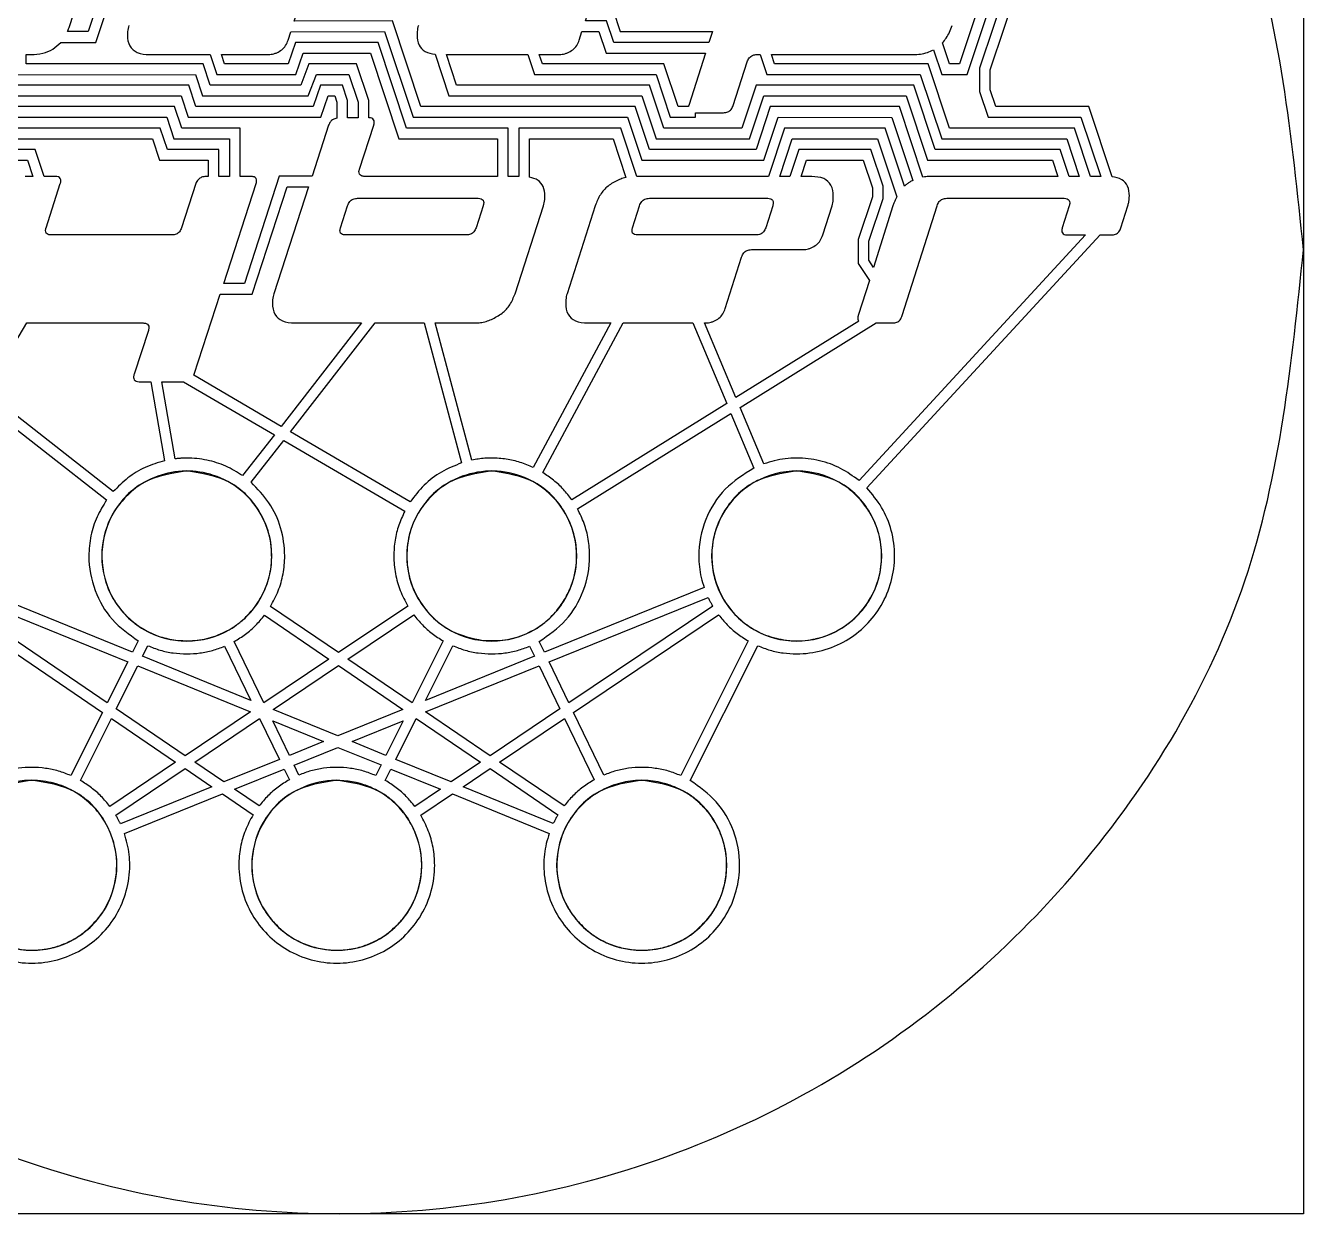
# Model space of a CAD drawing. Extents: x 0 to 288, y 18 to 308.
# Drawn here: x 97.1 to 288, y 18.5 to 196.7 of the extents above; entities that cross this region are included whole.
import ezdxf

# ---------------------------------------------------------------- set-up
doc = ezdxf.new("R2010")
doc.units = 0
for name, color, linetype in [('backBlack', 7, 'CONTINUOUS'), ('backBlackCirc', 7, 'CONTINUOUS'), ('gridBlack_handfixed', 7, 'CONTINUOUS'), ('topBlack_handfixed', 7, 'CONTINUOUS')]:
    doc.layers.add(name, color=color, linetype=linetype)

msp = doc.modelspace()

# ---------------------------------------------------------------- linework, layer by layer
at = {"layer": 'backBlack', "color": 7}
msp.add_lwpolyline([(0, 307.199878), (287.999879, 307.199878), (287.999879, 19.199999), (0, 19.199999)], close=True, dxfattribs=at)
at = {"layer": 'backBlackCirc', "color": 7}
msp.add_lwpolyline([(287.999895, 163.199942)], close=True, dxfattribs=at)
msp.add_open_spline([(287.999895, 163.199942), (286.279389, 146.36424), (282.863002, 112.933782), (256.357409, 68.754915), (217.548734, 35.909087), (169.4915, 18.488754), (118.497356, 18.488754), (70.507429, 35.909087), (31.430011, 68.754915), (5.922954, 112.933782), (-2.982833, 163.199942), (5.922954, 213.466103), (31.430011, 257.64497), (70.507429, 290.490798), (118.497356, 307.91113), (169.4915, 307.91113), (217.548734, 290.490798), (256.357409, 257.64497), (282.863002, 213.466103), (286.279389, 180.035644), (287.999895, 163.199942)], degree=3, knots=[0, 0, 0, 0, 50.250816, 99.782463, 150.033279, 200.284094, 249.815742, 300.066558, 350.317373, 399.849021, 450.099837, 500.350652, 549.8823, 600.133115, 650.383931, 699.915579, 750.166394, 800.41721, 849.948858, 900.199673, 900.199673, 900.199673, 900.199673], dxfattribs=at)
at = {"layer": 'gridBlack_handfixed', "color": 7}
for points in [[(119.896959, 104.824311)], [(165.439055, 104.824311)], [(210.815423, 104.852975)], [(142.088911, 58.646247)], [(187.631007, 58.646247)]]:
    msp.add_lwpolyline(points, close=True, dxfattribs=at)
for points, knots in [([(119.896959, 104.824311), (119.109404, 104.953738), (117.524541, 105.214195), (115.293198, 106.16012), (112.13652, 108.186582), (108.982413, 112.410551), (108.091708, 118.933877), (109.756119, 123.460053), (111.593499, 125.712387), (112.363324, 126.531916), (113.959866, 128.024049), (116.81637, 129.587208), (121.043076, 130.373414), (125.428785, 129.710579), (129.419728, 127.510656), (132.435855, 123.955402), (133.654951, 120.684614), (133.884003, 118.400932), (133.917291, 117.293167), (133.849144, 115.547638), (133.320897, 113.27233), (132.048952, 110.595543), (130.600493, 108.850206), (129.485352, 107.797812), (128.834632, 107.269949), (127.606242, 106.4226), (125.621738, 105.43733), (122.796021, 104.727293), (120.862428, 104.792001), (119.896959, 104.824311)], [0, 0, 0, 0, 2.387437, 4.804442, 7.204617, 13.607028, 19.839751, 26.264648, 27.324878, 28.555942, 29.634817, 33.874891, 38.092417, 42.331769, 46.92763, 51.447462, 56.060066, 57.114303, 58.327694, 59.382092, 62.349266, 65.256956, 68.200157, 69.087688, 69.856202, 70.711058, 73.561172, 76.455547, 79.341981, 79.341981, 79.341981, 79.341981]), ([(165.439055, 104.824311), (163.848925, 105.175296), (160.688601, 105.872865), (156.867712, 109.06462), (154.635318, 112.967395), (153.936498, 116.974926), (154.295748, 120.574125), (155.379343, 123.297615), (156.635909, 125.117429), (157.623965, 126.279235), (159.519058, 128.063705), (162.829848, 129.821346), (167.633698, 130.406308), (172.787665, 129.081), (177.324454, 125.374669), (179.795325, 119.564509), (179.380417, 114.524229), (177.875246, 111.164991), (176.478483, 109.168811), (174.542067, 107.254948), (171.938638, 105.718638), (168.750934, 104.745369), (166.542597, 104.798007), (165.439055, 104.824311)], [0, 0, 0, 0, 4.824977, 9.589461, 14.426421, 18.030807, 21.620866, 25.154637, 26.680103, 28.24264, 29.721214, 34.475551, 39.178581, 43.931944, 50.077504, 56.039123, 62.192968, 64.598524, 67.031887, 69.459877, 72.711785, 76.009156, 79.302781, 79.302781, 79.302781, 79.302781]), ([(210.815423, 104.852975), (209.752768, 105.060173), (207.650523, 105.470074), (204.814748, 107.051761), (201.9747, 109.688102), (199.801067, 113.776112), (199.368152, 119.040603), (200.761771, 123.195869), (202.772627, 125.930584), (204.595709, 127.621303), (207.887987, 129.65717), (213.219303, 130.698797), (219.684601, 128.494157), (223.465979, 124.207208), (224.89096, 119.997225), (225.116073, 116.674116), (224.465693, 113.190505), (222.726319, 109.853642), (219.931, 107.054677), (217.016802, 105.537746), (214.533588, 104.916428), (212.667035, 104.706299), (211.43025, 104.804271), (210.815423, 104.852975)], [0, 0, 0, 0, 3.231063, 6.391999, 9.586855, 14.767727, 19.859761, 25.034544, 27.5101, 29.990943, 32.443318, 39.070651, 45.471121, 52.102263, 55.375538, 58.677173, 61.983481, 65.889922, 69.774273, 73.680546, 75.568745, 77.436902, 79.283643, 79.283643, 79.283643, 79.283643]), ([(142.088911, 58.646247), (141.305965, 58.787692), (139.747595, 59.069223), (137.565969, 60.02469), (135.932398, 61.079567), (134.787855, 62.140012), (134.009697, 62.965389), (132.356119, 64.991201), (130.776206, 68.844384), (130.940874, 74.471353), (133.38339, 79.356926), (137.419233, 82.676538), (142.213699, 84.177711), (146.299137, 83.830636), (149.197216, 82.72533), (151.076367, 81.600129), (152.526748, 80.331919), (153.621956, 79.107805), (154.410208, 77.998211), (155.609779, 75.810457), (156.586769, 72.215376), (156.018834, 67.378247), (154.347286, 64.151339), (152.746283, 62.41812), (151.946255, 61.658372), (150.869199, 60.762462), (149.457875, 59.92), (147.67178, 59.166011), (146.032932, 58.740096), (144.551012, 58.590353), (143.314622, 58.550083), (142.48004, 58.615561), (142.088911, 58.646247)], [0, 0, 0, 0, 2.379509, 4.736157, 7.091563, 8.175624, 9.409916, 10.492196, 16.015232, 21.422352, 26.929653, 31.856902, 36.710124, 41.645436, 43.82153, 45.979172, 48.179451, 49.574123, 50.899851, 52.252137, 57.051874, 61.773348, 66.57287, 67.630198, 68.846621, 69.880653, 71.827696, 73.749243, 75.684169, 76.878859, 78.212464, 79.388714, 79.388714, 79.388714, 79.388714]), ([(96.546824, 58.646247), (95.321993, 58.90374), (92.893073, 59.414366), (89.721439, 61.486235), (87.955858, 63.464779), (87.142496, 64.804171), (86.910287, 65.224966), (85.658324, 67.657968), (84.795149, 72.778385), (87.663098, 79.660796), (92.229551, 82.805212), (95.513279, 83.702626), (97.026194, 83.920944), (99.117492, 83.951781), (101.757457, 83.541715), (104.722412, 82.23375), (106.758718, 80.586035), (108.079675, 79.107755), (108.868189, 77.998231), (110.038539, 75.863109), (111.009105, 72.395728), (110.54794, 67.729222), (109.041413, 64.516454), (107.476622, 62.713812), (106.614023, 61.852783), (105.480242, 60.862104), (104.00944, 59.969758), (102.179659, 59.181492), (100.506311, 58.740508), (99.008196, 58.590482), (97.77186, 58.550206), (96.937563, 58.615614), (96.546824, 58.646247)], [0, 0, 0, 0, 3.726183, 7.389264, 11.142298, 11.571747, 12.08932, 12.583574, 19.783604, 26.714884, 33.888203, 35.428056, 36.920489, 38.458826, 41.692254, 44.848218, 48.068783, 49.463454, 50.789181, 52.141469, 56.760984, 61.315005, 65.958824, 67.104388, 68.467702, 69.613258, 71.613581, 73.595854, 75.577997, 76.773484, 78.107395, 79.282465, 79.282465, 79.282465, 79.282465]), ([(187.631007, 58.646247), (186.848061, 58.787692), (185.28969, 59.069223), (183.108058, 60.024688), (181.474504, 61.079568), (180.329931, 62.140013), (179.551875, 62.965385), (178.186946, 64.636796), (176.815299, 67.509783), (176.26925, 71.679606), (177.014826, 75.487945), (178.66704, 78.60472), (180.812981, 80.962568), (183.434038, 82.706882), (186.348351, 83.73126), (189.363737, 84.047902), (191.974959, 83.707391), (194.087107, 82.989764), (195.717783, 82.162033), (196.967348, 81.309123), (197.870812, 80.480847), (198.509478, 79.83818), (199.58752, 78.64042), (200.770043, 76.656942), (201.715651, 73.792611), (201.948175, 70.94189), (201.597679, 68.30702), (200.792063, 65.960204), (199.78168, 64.138766), (198.628319, 62.798337), (197.674832, 61.836764), (196.479058, 60.790549), (194.99328, 59.920578), (193.208039, 59.162643), (191.572313, 58.740057), (190.093132, 58.5903), (188.856711, 58.550095), (188.022134, 58.615565), (187.631007, 58.646247)], [0, 0, 0, 0, 2.379511, 4.736161, 7.091564, 8.175624, 9.409916, 10.492196, 14.643638, 18.744763, 22.922952, 26.059777, 29.221948, 32.38969, 35.406419, 38.400508, 41.407259, 43.225008, 45.06998, 46.879356, 47.741503, 48.743615, 49.597045, 52.572019, 55.583905, 58.578759, 61.069043, 63.505573, 65.987593, 67.258944, 68.799279, 70.049524, 72.014061, 73.930908, 75.85802, 77.052704, 78.386307, 79.562557, 79.562557, 79.562557, 79.562557])]:
    msp.add_open_spline(points, degree=3, knots=knots, dxfattribs=at)
at = {"layer": 'topBlack_handfixed', "color": 7}
for points in [[(102.395671, 194.179849), (107.663251, 194.179849), (115.131023, 216.581705), (146.720378, 216.681312), (148.737473, 222.980142), (170.819994, 222.986142), (170.819994, 245.664721)], [(169.220378, 245.614916), (169.220378, 224.585622), (147.569993, 224.579622), (145.551436, 218.277867), (113.976728, 218.17826), (106.510418, 195.779329), (103.396163, 195.779329)], [(198.028194, 245.612001), (198.020694, 226.173522), (238.777044, 226.179522), (242.820016, 214.050612), (242.820016, 209.511065), (236.644231, 190.980792), (235.126651, 190.980792), (234.076359, 194.084794)], [(232.737489, 193.048999), (233.979676, 189.379564), (237.797056, 189.379564), (244.419616, 209.25017), (244.419616, 214.311207), (239.929869, 227.781912), (199.620301, 227.773137), (199.627801, 245.666201)], [(207.610846, 245.617846), (207.618346, 229.38005), (240.911311, 229.38005), (246.020686, 214.050462), (246.020686, 209.510915), (239.620786, 190.311207), (239.620786, 186.849777), (240.911311, 182.979664), (254.776059, 182.979664), (257.724789, 174.142257), (256.213074, 174.142257), (253.796079, 181.380049), (235.129576, 181.380049), (231.928891, 190.979172), (208.996764, 190.979172), (208.536804, 192.360522), (229.696471, 192.360522)], [(259.423832, 174.104172), (255.930174, 184.579272), (242.063964, 184.579272), (241.220214, 187.110522), (241.220214, 190.050462), (247.620121, 209.25017), (247.620121, 214.311207), (242.063964, 230.979665), (209.219236, 230.979665), (209.210461, 245.663256)], [(103.749188, 196.688997), (111.758956, 221.633825)], [(231.178711, 174.035397), (227.664549, 184.576407), (208.376956, 184.579407), (206.244144, 178.180969), (190.330081, 178.177969), (188.197269, 184.579339), (156.196291, 184.579339), (151.929203, 197.382072), (137.286623, 197.361597), (138.824708, 202.117939)], [(136.368091, 194.524092), (136.767991, 195.758959), (150.776371, 195.779464)], [(150.776371, 195.779464), (155.043458, 182.979664), (187.042966, 182.979664), (189.175786, 176.578294), (207.396976, 176.581294), (209.529789, 182.979732), (226.510254, 182.976732), (229.652341, 173.554857)], [(179.841781, 194.524092), (180.251956, 195.779464)], [(180.251956, 195.779464), (182.775879, 195.779464), (183.843751, 192.580249), (198.701664, 192.580249), (196.183591, 184.766772)], [(228.421876, 172.705249), (225.528811, 181.380049), (210.511231, 181.380049), (208.098631, 174.142257), (188.437501, 174.142257), (186.067381, 181.380049), (170.819829, 181.380049), (170.819829, 174.142257), (169.224608, 174.142257), (169.221608, 181.380049), (154.063403, 181.380049), (149.796316, 194.179857), (137.443283, 194.179857), (136.376881, 190.979172), (126.867113, 190.979172), (126.418868, 192.360522), (133.445723, 192.360522)], [(148.419511, 182.916687), (148.422511, 185.509459), (146.597318, 190.979187), (139.466461, 190.979187), (138.266753, 187.779972), (124.731593, 187.779972), (123.663728, 190.982119), (97.239406, 190.949869), (97.227706, 192.360514), (97.971848, 192.360514)], [(115.634768, 192.360537), (124.735838, 192.360537), (125.704103, 189.379579), (137.529788, 189.379579), (138.596191, 192.580264), (148.643558, 192.580264), (152.910646, 179.780457), (167.623538, 179.780457), (167.626538, 174.142272), (147.810136, 174.142272)], [(158.304308, 192.397144), (160.377061, 186.180342), (189.171496, 186.180342), (191.310166, 179.780442), (205.264269, 179.780442), (207.397081, 186.180342), (228.643171, 186.183342), (231.843856, 176.579824), (250.510359, 176.579824), (251.323351, 174.142324), (232.453126, 174.142324)], [(160.001956, 192.360522), (172.182129, 192.360522), (173.176756, 189.379564), (191.310061, 189.379564), (193.442874, 182.979664), (197.220706, 182.979664), (197.220706, 183.665209), (201.386716, 183.665209)], [(206.396484, 192.360522), (206.850586, 192.360522), (207.843751, 189.379564), (230.775879, 189.379564), (233.976564, 179.780442), (252.643066, 179.780442), (254.526856, 174.142257), (253.010746, 174.142257), (251.663086, 178.179372), (232.996584, 178.179372), (229.795899, 187.782882), (206.244144, 187.779882), (204.111331, 181.379974), (192.464356, 181.379974), (190.324216, 187.779882), (161.529788, 187.779882), (160.001956, 192.360522)], [(196.145491, 184.579272), (194.597154, 184.579272), (192.464341, 190.979172), (174.329574, 190.979172), (173.869614, 192.360522), (176.891589, 192.360522)], [(202.823731, 184.766772), (204.921391, 191.258959)], [(95.651333, 189.348912), (122.510708, 189.379662), (123.575648, 186.180439), (139.375448, 186.180439), (140.575156, 189.379662), (145.442836, 189.379662), (146.821253, 185.250267), (146.819753, 182.919702), (145.227466, 182.919702), (145.227466, 185.512377), (144.462818, 187.781419), (141.175711, 187.781419), (140.110763, 184.580734), (122.597093, 184.580734), (121.529221, 187.779957), (86.244068, 187.779957)], [(24.873047, 171.777934), (39.396973, 171.780934), (43.129395, 182.979664), (74.419922, 182.979664), (86.329103, 182.979664), (87.396976, 186.180342), (120.376463, 186.180342), (121.442873, 182.981127), (141.265141, 182.981127), (142.331543, 186.181812), (143.314456, 186.181812), (143.627933, 185.248707), (143.627933, 182.859544)], [(130.795898, 174.142257), (129.219728, 174.142257), (129.219728, 181.369797), (120.464356, 181.380072), (119.395021, 184.580757), (88.376956, 184.580757), (87.310546, 181.381542), (44.11084, 181.381542), (38.244141, 163.781442), (24.89209, 163.781442)], [(24.874512, 162.181834), (39.396973, 162.181834), (45.263672, 179.781934), (88.464841, 179.781934), (89.531251, 182.981127), (118.242188, 182.981127), (119.311523, 179.781912), (127.620121, 179.771637), (127.620121, 174.142242), (126.020506, 174.142242), (126.020506, 178.179357), (118.331543, 178.179357), (117.265141, 181.380034), (90.511231, 181.380034), (89.443358, 178.179357), (57.219727, 178.179357), (57.219727, 174.142242), (56.260254, 174.142242)], [(142.415041, 181.807789), (139.933591, 174.180342), (135.038086, 174.180342), (129.839356, 158.179857), (126.747068, 158.179857), (131.582521, 173.069997)], [(147.022051, 175.254094), (149.147536, 181.807804)], [(91.664063, 179.778979), (116.110838, 179.778979), (117.175786, 176.579757), (124.419436, 176.579757), (124.419436, 174.142257), (124.064941, 174.142257)], [(172.419436, 179.778979), (184.907229, 179.778979), (186.802734, 173.989917)], [(172.419436, 174.051439), (172.419436, 179.778979)], [(226.696291, 169.772629), (223.788579, 160.569019), (223.086916, 161.622237), (223.086916, 164.456712), (225.216796, 170.849292), (225.221296, 172.697922), (223.400499, 178.179372), (212.644149, 178.179372), (211.299421, 174.142257), (209.784774, 174.142257), (211.664064, 179.778979)], [(211.664064, 179.778979), (224.375979, 179.778979), (227.264649, 171.120289)], [(101.592773, 174.142257), (99.943358, 174.142257), (98.597168, 178.179372), (92.644043, 178.179372), (91.042966, 173.379079), (86.903318, 173.379079)], [(93.796876, 176.579757), (97.442873, 176.579757), (98.257328, 174.142257), (97.066411, 174.142257)], [(214.574641, 174.142257), (212.983824, 174.142257), (213.796876, 176.579757)], [(213.796876, 176.579757), (222.244629, 176.579757), (223.620121, 172.440109), (223.617121, 171.111499), (221.487241, 164.715987), (221.487241, 161.137377), (223.170346, 158.611984), (221.515074, 153.369312)], [(100.215818, 166.476732), (102.339841, 173.069997)], [(122.569336, 173.069997), (120.445313, 166.476732)], [(122.333461, 144.591964), (126.227011, 156.580249), (131.000941, 156.580249), (136.201171, 172.579272)], [(136.201171, 172.579272), (139.413578, 172.579272), (134.223631, 156.627124)], [(146.746583, 170.884444), (164.742188, 170.884444)], [(190.316896, 170.884444), (207.997561, 170.884444)], [(234.716311, 170.884444), (252.256351, 170.884444)], [(144.186038, 166.476732), (145.249516, 169.772629)], [(165.489256, 169.772629), (164.427248, 166.476732)], [(170.254396, 156.627124), (174.506836, 169.772629)], [(182.230959, 169.772629), (178.013671, 156.627124)], [(187.801756, 166.476732), (188.846191, 169.772629)], [(208.732914, 169.772629), (207.688479, 166.476732)], [(216.200619, 165.404464), (217.593684, 169.772629)], [(228.077641, 153.369312), (233.296876, 169.772629)], [(253.023924, 169.772629), (251.986816, 166.476732)], [(260.737794, 166.476732), (261.773439, 169.772629)], [(118.987793, 165.404464), (101.002441, 165.404464)], [(162.969728, 165.404464), (144.974123, 165.404464)], [(206.257329, 165.404464), (188.575194, 165.404464)], [(252.716311, 165.404464), (255.462894, 165.404464), (221.623539, 128.721852)], [(222.793944, 127.630542), (257.639649, 165.404464), (259.316897, 165.404464)], [(205.559994, 163.218919), (213.298764, 163.218919)], [(201.653251, 154.443042), (204.090751, 162.108567)], [(110.241211, 127.072437), (91.204103, 141.983082), (97.313963, 152.257497)], [(97.313963, 152.257497), (114.698731, 152.257497)], [(115.485353, 151.145674), (113.359861, 144.591964)], [(137.334961, 152.257497), (147.331058, 152.257497), (135.298831, 136.813647), (122.263186, 144.448414)], [(154.584961, 125.516772), (136.691896, 135.996267), (149.359861, 152.257497)], [(149.359861, 152.257497), (156.689941, 152.257497), (162.249023, 131.351247)], [(163.792966, 131.768727), (158.346683, 152.257497), (164.308591, 152.257497)], [(181.070799, 152.257497), (184.574709, 152.257497), (172.973146, 130.677417)], [(174.380859, 129.917164), (186.391111, 152.257497)], [(186.391111, 152.257497), (196.823731, 152.257497), (201.870121, 140.248707), (178.729981, 125.840502)], [(221.576596, 152.519704), (203.245539, 141.104172), (198.559501, 152.257497), (198.751396, 152.257497)], [(207.401371, 131.209152), (203.872561, 139.611499), (224.182621, 152.257497), (226.656736, 152.257497)], [(114.108398, 143.480149), (115.855958, 143.480149), (117.922853, 131.683767)], [(117.480466, 143.480149), (120.748538, 143.480149), (134.305666, 135.539232), (129.562501, 129.451339)], [(119.499023, 131.963547), (117.480466, 143.480149)], [(90.379396, 140.597337), (109.250978, 125.817064)], [(179.583984, 124.486984), (202.497069, 138.754564)], [(202.497069, 138.754564), (205.929204, 130.588062)], [(130.820798, 128.462569), (135.700193, 134.723314)], [(135.700193, 134.723314), (153.779296, 124.135422)], [(113.980958, 104.767256), (113.129881, 103.068041), (89.496091, 112.692064)], [(198.490726, 112.722829), (174.631351, 103.072436), (173.856444, 104.669111)], [(88.889648, 111.212546), (112.410646, 101.633936), (109.349123, 95.525539), (88.190918, 109.913231)], [(199.769536, 109.974776), (178.290526, 95.527024), (175.331544, 101.629564), (199.094236, 111.241871)], [(154.226078, 109.976246), (143.878418, 103.015309), (133.735838, 109.913254)], [(87.291503, 108.590464), (108.628418, 94.081189), (103.904296, 84.653449)], [(132.834961, 108.590464), (142.448731, 102.052864), (132.747068, 95.526986), (128.312986, 104.669074)], [(159.522953, 104.767204), (154.894043, 95.525509), (145.303711, 102.046991), (155.121091, 108.649039)], [(183.524416, 84.732566), (178.995121, 94.073876), (200.663086, 108.650539)], [(126.877441, 103.964524), (130.800293, 95.875661), (114.615233, 102.464524), (115.406251, 104.043626)], [(172.420899, 103.964524), (173.144536, 102.470381), (156.865726, 95.884444), (160.951171, 104.043626)], [(205.067874, 104.767234), (194.992674, 84.653464)], [(196.420899, 83.928364), (206.494629, 104.043626)], [(105.332521, 83.929834), (109.962893, 93.172999)], [(109.962893, 93.172999), (119.553226, 86.651516), (109.735838, 80.046536)], [(177.563964, 80.106521), (167.951663, 86.644121), (177.653319, 93.169999)], [(177.653319, 93.169999), (182.084476, 84.027911)], [(137.978026, 84.732514), (137.254396, 86.226656), (143.775878, 88.864841)], [(143.775878, 88.864841), (150.240233, 86.232514), (149.447753, 84.653411)], [(110.630858, 78.720799), (120.978518, 85.681736)], [(120.978518, 85.681736), (124.954103, 82.977634), (111.304688, 77.456636)], [(132.020506, 80.106476), (128.329103, 82.617221), (135.769043, 85.626011)], [(135.769043, 85.626011), (136.542481, 84.027866)], [(150.875978, 83.929759), (151.725586, 85.627511)], [(151.725586, 85.627511), (159.106936, 82.623116), (155.279296, 80.047924)], [(175.965819, 77.485931), (162.492188, 82.971776), (166.520506, 85.681736)], [(166.520506, 85.681736), (176.663086, 78.783784)], [(111.908206, 75.974261), (126.544921, 81.895159), (131.121091, 78.783829)], [(156.174316, 78.720844), (160.894043, 81.895159), (175.359376, 76.006489)]]:
    msp.add_lwpolyline(points, dxfattribs=at)
for points in [[(181.294921, 198.980149), (184.910161, 198.980149), (185.976564, 195.779464), (199.732914, 195.779464), (199.217289, 194.179857), (184.996584, 194.179857), (183.928711, 197.380542), (180.773439, 197.380542)], [(146.746583, 170.884444)], [(190.316896, 170.884444)], [(234.716311, 170.884444)], [(121.227541, 130.154464)], [(166.770998, 130.154464)], [(212.315919, 130.154464)], [(132.834961, 108.590464)], [(113.895998, 101.028994), (130.735838, 94.174991), (120.982913, 87.613954), (110.683591, 94.617371)], [(143.872561, 101.084644), (153.512693, 94.528001), (143.777341, 90.590501), (134.119628, 94.523606)], [(173.844729, 101.027494), (176.948731, 94.624661), (166.526371, 87.613916), (156.887693, 94.169089)], [(132.111331, 93.169999), (135.068851, 87.068929), (126.738286, 83.698324), (122.409668, 86.644121)], [(134.058106, 92.821369), (141.650393, 89.730551), (136.554203, 87.669514)], [(153.536131, 92.812594), (150.958006, 87.666596), (145.902833, 89.724701)], [(155.506351, 93.172999), (165.096683, 86.651516), (160.708006, 83.698391), (152.444828, 87.061669)], [(98.084476, 83.948764)], [(143.627933, 83.948764)], [(189.171391, 83.948764)]]:
    msp.add_lwpolyline(points, close=True, dxfattribs=at)
for points, knots in [([(103.396163, 195.779329), (103.438673, 195.876259), (103.524658, 196.07232), (103.643967, 196.375231), (103.713787, 196.583433), (103.749188, 196.688997)], [0, 0, 0, 0, 0.317517, 0.642243, 0.976224, 0.976224, 0.976224, 0.976224]), ([(112.555666, 196.689147), (112.51613, 196.546473), (112.433351, 196.247751), (112.374598, 195.762081), (112.336609, 194.880412), (112.518044, 193.607765), (113.882973, 192.450707), (115.006362, 192.392883), (115.634768, 192.360537)], [0, 0, 0, 0, 0.443732, 0.929059, 1.461075, 3.104997, 4.559742, 6.406621, 6.406621, 6.406621, 6.406621]), ([(155.812606, 196.689132), (155.772733, 196.54646), (155.689267, 196.247801), (155.630123, 195.762251), (155.59415, 194.926656), (155.746118, 193.775169), (156.82051, 192.641162), (157.78213, 192.483019), (158.304308, 192.397144)], [0, 0, 0, 0, 0.443954, 0.92934, 1.461361, 2.96202, 4.267727, 5.819263, 5.819263, 5.819263, 5.819263]), ([(234.076359, 194.084794), (234.275497, 194.324815), (234.686345, 194.820005), (235.167365, 195.704563), (235.400894, 196.352706), (235.522164, 196.689282)], [0, 0, 0, 0, 0.934017, 1.926991, 2.99967, 2.99967, 2.99967, 2.99967]), ([(97.971848, 192.360514), (98.561439, 192.395279), (99.683095, 192.461416), (101.253213, 193.08011), (102.017261, 193.815589), (102.395671, 194.179849)], [0, 0, 0, 0, 1.766556, 3.360748, 4.925055, 4.925055, 4.925055, 4.925055]), ([(134.654221, 192.625662), (134.918722, 192.759083), (135.438439, 193.021241), (136.043007, 193.695087), (136.25768, 194.242531), (136.368091, 194.524092)], [0, 0, 0, 0, 0.883447, 1.735881, 2.638581, 2.638581, 2.638581, 2.638581]), ([(178.110339, 192.625662), (178.377238, 192.758989), (178.90106, 193.02066), (179.5127, 193.693804), (179.73012, 194.242365), (179.841781, 194.524092)], [0, 0, 0, 0, 0.889849, 1.746432, 2.650821, 2.650821, 2.650821, 2.650821]), ([(229.696471, 192.360522), (230.07085, 192.374773), (230.791612, 192.402209), (231.825833, 192.626679), (232.439144, 192.910793), (232.737489, 193.048999)], [0, 0, 0, 0, 1.123062, 2.162142, 3.146388, 3.146388, 3.146388, 3.146388]), ([(133.445723, 192.360522), (133.577512, 192.366536), (133.846822, 192.378827), (134.254048, 192.470634), (134.518272, 192.572995), (134.654221, 192.625662)], [0, 0, 0, 0, 0.395242, 0.807676, 1.244785, 1.244785, 1.244785, 1.244785]), ([(176.891589, 192.360522), (177.024503, 192.366532), (177.296022, 192.378809), (177.706631, 192.470616), (177.973199, 192.572993), (178.110339, 192.625662)], [0, 0, 0, 0, 0.398619, 0.814301, 1.254745, 1.254745, 1.254745, 1.254745]), ([(204.921391, 191.258959), (205.008733, 191.475087), (205.173741, 191.883402), (205.73379, 192.305302), (206.168629, 192.341536), (206.396484, 192.360522)], [0, 0, 0, 0, 0.690079, 1.303724, 1.979247, 1.979247, 1.979247, 1.979247]), ([(196.183591, 184.766772), (196.176817, 184.744263), (196.164212, 184.702383), (196.155882, 184.638945), (196.148955, 184.599165), (196.145491, 184.579272)], [0, 0, 0, 0, 0.070386, 0.130957, 0.191552, 0.191552, 0.191552, 0.191552]), ([(201.386716, 183.665209), (201.607665, 183.684643), (202.032379, 183.721999), (202.575724, 184.14655), (202.737531, 184.551201), (202.823731, 184.766772)], [0, 0, 0, 0, 0.654519, 1.258131, 1.946309, 1.946309, 1.946309, 1.946309]), ([(143.627933, 182.859544), (143.43944, 182.804769), (143.078524, 182.699889), (142.630529, 182.323876), (142.488032, 181.9826), (142.415041, 181.807789)], [0, 0, 0, 0, 0.585128, 1.120368, 1.682443, 1.682443, 1.682443, 1.682443]), ([(149.147536, 181.807804), (149.163341, 181.85859), (149.194568, 181.958928), (149.22026, 182.113752), (149.235141, 182.337955), (149.181565, 182.643106), (148.842874, 182.893867), (148.572898, 182.908419), (148.419511, 182.916687)], [0, 0, 0, 0, 0.159464, 0.315051, 0.468619, 0.83725, 1.182451, 1.63661, 1.63661, 1.63661, 1.63661]), ([(102.339841, 173.069997), (102.355305, 173.117909), (102.38408, 173.207061), (102.411882, 173.335263), (102.428507, 173.545705), (102.374887, 173.849685), (102.03059, 174.121831), (101.750785, 174.134885), (101.592773, 174.142257)], [0, 0, 0, 0, 0.151046, 0.281057, 0.391888, 0.786003, 1.144759, 1.610199, 1.610199, 1.610199, 1.610199]), ([(124.064941, 174.142257), (123.852027, 174.121487), (123.432574, 174.080568), (122.883765, 173.67197), (122.67888, 173.279718), (122.569336, 173.069997)], [0, 0, 0, 0, 0.632276, 1.245626, 1.950339, 1.950339, 1.950339, 1.950339]), ([(131.582521, 173.069997), (131.59799, 173.117908), (131.626774, 173.207059), (131.65452, 173.33527), (131.671495, 173.546009), (131.612578, 173.854719), (131.250551, 174.122588), (130.960771, 174.135124), (130.795898, 174.142257)], [0, 0, 0, 0, 0.151046, 0.281057, 0.391888, 0.787057, 1.156054, 1.64312, 1.64312, 1.64312, 1.64312]), ([(147.810136, 174.142272), (147.64473, 174.164424), (147.353186, 174.203468), (146.999474, 174.476258), (146.932753, 174.780666), (146.950189, 174.987848), (146.977714, 175.116533), (147.006566, 175.20605), (147.022051, 175.254094)], [0, 0, 0, 0, 0.495033, 0.872542, 1.255363, 1.366561, 1.497268, 1.648687, 1.648687, 1.648687, 1.648687]), ([(174.506836, 169.772629), (174.546841, 169.916762), (174.630617, 170.218594), (174.690566, 170.708812), (174.72532, 171.520407), (174.593991, 172.598756), (173.715123, 173.711634), (172.867592, 173.933906), (172.419436, 174.051439)], [0, 0, 0, 0, 0.44827, 0.938735, 1.476048, 2.890795, 4.100847, 5.458697, 5.458697, 5.458697, 5.458697]), ([(186.802734, 173.989917), (186.675126, 173.957461), (186.415262, 173.891368), (186.025349, 173.763027), (185.766999, 173.659116), (185.635254, 173.606127)], [0, 0, 0, 0, 0.394935, 0.804263, 1.230209, 1.230209, 1.230209, 1.230209]), ([(217.593684, 169.772629), (217.632929, 169.916767), (217.715144, 170.218726), (217.773434, 170.709178), (217.810574, 171.598772), (217.638453, 172.871944), (216.303389, 174.048464), (215.192705, 174.108724), (214.574641, 174.142257)], [0, 0, 0, 0, 0.447747, 0.937998, 1.475286, 3.132288, 4.577636, 6.391034, 6.391034, 6.391034, 6.391034]), ([(232.453126, 174.142324), (232.306152, 174.139889), (232.017162, 174.135102), (231.591468, 174.099072), (231.314902, 174.056407), (231.178711, 174.035397)], [0, 0, 0, 0, 0.440908, 0.86694, 1.280272, 1.280272, 1.280272, 1.280272]), ([(261.773439, 169.772629), (261.819513, 169.933707), (261.910715, 170.252555), (261.986039, 170.742165), (262.027884, 171.566474), (261.881397, 172.692309), (260.864048, 173.842032), (259.927511, 174.012495), (259.423832, 174.104172)], [0, 0, 0, 0, 0.502308, 0.994307, 1.480736, 2.983651, 4.270923, 5.768813, 5.768813, 5.768813, 5.768813]), ([(185.635254, 173.606127), (185.115622, 173.335308), (184.087753, 172.799609), (182.893922, 171.439673), (182.456717, 170.340307), (182.230959, 169.772629)], [0, 0, 0, 0, 1.74732, 3.456326, 5.281012, 5.281012, 5.281012, 5.281012]), ([(229.652341, 173.554857), (229.504436, 173.477262), (229.20933, 173.322442), (228.796297, 173.037433), (228.546913, 172.816181), (228.421876, 172.705249)], [0, 0, 0, 0, 0.5008, 0.999213, 1.50039, 1.50039, 1.50039, 1.50039]), ([(145.249516, 169.772629), (145.338276, 169.990889), (145.506163, 170.40372), (146.074795, 170.828793), (146.515514, 170.865302), (146.746583, 170.884444)], [0, 0, 0, 0, 0.697392, 1.319093, 2.004311, 2.004311, 2.004311, 2.004311]), ([(164.742188, 170.884444), (164.899298, 170.877775), (165.174934, 170.866075), (165.522405, 170.613578), (165.576936, 170.304361), (165.561982, 170.07858), (165.536272, 169.923754), (165.505056, 169.823416), (165.489256, 169.772629)], [0, 0, 0, 0, 0.464893, 0.81562, 1.189101, 1.342672, 1.498256, 1.657719, 1.657719, 1.657719, 1.657719]), ([(188.846191, 169.772629), (188.933045, 169.990581), (189.096737, 170.401353), (189.654936, 170.828301), (190.089613, 170.865168), (190.316896, 170.884444)], [0, 0, 0, 0, 0.694757, 1.3094, 1.982984, 1.982984, 1.982984, 1.982984]), ([(207.997561, 170.884444), (208.152244, 170.877663), (208.424449, 170.865731), (208.766062, 170.61197), (208.818906, 170.304284), (208.804317, 170.078614), (208.779136, 169.923819), (208.748443, 169.823425), (208.732914, 169.772629)], [0, 0, 0, 0, 0.457293, 0.804726, 1.177895, 1.331455, 1.486953, 1.646206, 1.646206, 1.646206, 1.646206]), ([(227.264649, 171.120289), (227.193882, 170.980279), (227.050022, 170.695654), (226.856874, 170.246778), (226.750588, 169.932949), (226.696291, 169.772629)], [0, 0, 0, 0, 0.470596, 0.956666, 1.464307, 1.464307, 1.464307, 1.464307]), ([(233.296876, 169.772629), (233.381622, 169.989843), (233.540015, 170.395824), (234.076057, 170.826526), (234.497695, 170.864668), (234.716311, 170.884444)], [0, 0, 0, 0, 0.691534, 1.292508, 1.939645, 1.939645, 1.939645, 1.939645]), ([(252.256351, 170.884444), (252.417348, 170.877208), (252.701425, 170.864439), (253.054785, 170.594033), (253.108622, 170.280653), (253.093864, 170.058811), (253.068378, 169.917011), (253.039139, 169.822047), (253.023924, 169.772629)], [0, 0, 0, 0, 0.475149, 0.838394, 1.232959, 1.365309, 1.508231, 1.663296, 1.663296, 1.663296, 1.663296]), ([(101.002441, 165.404464), (100.838465, 165.410997), (100.552712, 165.422381), (100.188544, 165.670335), (100.127495, 165.976787), (100.14343, 166.191611), (100.170124, 166.332913), (100.200162, 166.427455), (100.215818, 166.476732)], [0, 0, 0, 0, 0.486427, 0.84767, 1.222275, 1.354288, 1.496722, 1.651781, 1.651781, 1.651781, 1.651781]), ([(120.445313, 166.476732), (120.35714, 166.266042), (120.190313, 165.867408), (119.637947, 165.458482), (119.211192, 165.423025), (118.987793, 165.404464)], [0, 0, 0, 0, 0.676242, 1.279473, 1.942161, 1.942161, 1.942161, 1.942161]), ([(144.974123, 165.404464), (144.810111, 165.410982), (144.524347, 165.422339), (144.16005, 165.670351), (144.09945, 165.976786), (144.114787, 166.19155), (144.140573, 166.332943), (144.170459, 166.427461), (144.186038, 166.476732)], [0, 0, 0, 0, 0.486558, 0.847749, 1.222337, 1.354324, 1.496627, 1.651585, 1.651585, 1.651585, 1.651585]), ([(164.427248, 166.476732), (164.339084, 166.266047), (164.172284, 165.867448), (163.619972, 165.458425), (163.193184, 165.423008), (162.969728, 165.404464)], [0, 0, 0, 0, 0.676227, 1.279364, 1.942198, 1.942198, 1.942198, 1.942198]), ([(188.575194, 165.404464), (188.413768, 165.411051), (188.131755, 165.422557), (187.773952, 165.672145), (187.715162, 165.976909), (187.730678, 166.191572), (187.756834, 166.332856), (187.786368, 166.427446), (187.801756, 166.476732)], [0, 0, 0, 0, 0.478373, 0.835729, 1.209919, 1.34192, 1.484259, 1.639103, 1.639103, 1.639103, 1.639103]), ([(207.688479, 166.476732), (207.602255, 166.266353), (207.439733, 165.869814), (206.897849, 165.458852), (206.477067, 165.423122), (206.257329, 165.404464)], [0, 0, 0, 0, 0.673501, 1.269472, 1.920862, 1.920862, 1.920862, 1.920862]), ([(251.986816, 166.476732), (251.971781, 166.428814), (251.943793, 166.339617), (251.91728, 166.211376), (251.90164, 166.001147), (251.952118, 165.699675), (252.287277, 165.425385), (252.561894, 165.411994), (252.716311, 165.404464)], [0, 0, 0, 0, 0.150664, 0.280454, 0.391247, 0.784844, 1.138389, 1.592582, 1.592582, 1.592582, 1.592582]), ([(259.316897, 165.404464), (259.535074, 165.423206), (259.953458, 165.459145), (260.491391, 165.870658), (260.652309, 166.266464), (260.737794, 166.476732)], [0, 0, 0, 0, 0.646651, 1.24004, 1.912518, 1.912518, 1.912518, 1.912518]), ([(214.498471, 163.486984), (214.761343, 163.621995), (215.279221, 163.887978), (215.878609, 164.569173), (216.091108, 165.120394), (216.200619, 165.404464)], [0, 0, 0, 0, 0.88113, 1.735897, 2.6448, 2.6448, 2.6448, 2.6448]), ([(204.090751, 162.108567), (204.177461, 162.326406), (204.340815, 162.736796), (204.898618, 163.163187), (205.332844, 163.199778), (205.559994, 163.218919)], [0, 0, 0, 0, 0.694246, 1.3079, 1.981046, 1.981046, 1.981046, 1.981046]), ([(213.298764, 163.218919), (213.429611, 163.22502), (213.697105, 163.237493), (214.101464, 163.330503), (214.36355, 163.433805), (214.498471, 163.486984)], [0, 0, 0, 0, 0.392413, 0.802216, 1.237014, 1.237014, 1.237014, 1.237014]), ([(134.223631, 156.627124), (134.183724, 156.483141), (134.100179, 156.181712), (134.041141, 155.691577), (134.002946, 154.801639), (134.186327, 153.516616), (135.565321, 152.348548), (136.700106, 152.290161), (137.334961, 152.257497)], [0, 0, 0, 0, 0.447806, 0.93748, 1.474401, 3.134044, 4.60339, 6.469298, 6.469298, 6.469298, 6.469298]), ([(166.750486, 152.793627), (167.291907, 153.069066), (168.350418, 153.607569), (169.588759, 154.962228), (170.029269, 156.064036), (170.254396, 156.627124)], [0, 0, 0, 0, 1.812652, 3.543851, 5.353362, 5.353362, 5.353362, 5.353362]), ([(178.013671, 156.627124), (177.974428, 156.483115), (177.892241, 156.181518), (177.833931, 155.691549), (177.796495, 154.801967), (177.97303, 153.524029), (179.325528, 152.350329), (180.445981, 152.290731), (181.070799, 152.257497)], [0, 0, 0, 0, 0.447375, 0.936929, 1.47384, 3.132111, 4.587293, 6.421757, 6.421757, 6.421757, 6.421757]), ([(164.308591, 152.257497), (164.574893, 152.269694), (165.119085, 152.294619), (165.941857, 152.48049), (166.475779, 152.687248), (166.750486, 152.793627)], [0, 0, 0, 0, 0.798652, 1.632059, 2.515272, 2.515272, 2.515272, 2.515272]), ([(199.951104, 152.525562), (200.213974, 152.660571), (200.731851, 152.926552), (201.331238, 153.607747), (201.543739, 154.15897), (201.653251, 154.443042)], [0, 0, 0, 0, 0.881123, 1.73589, 2.6448, 2.6448, 2.6448, 2.6448]), ([(221.515074, 153.369312), (221.499755, 153.319871), (221.470314, 153.224852), (221.44413, 153.083376), (221.433263, 152.935509), (221.447644, 152.785293), (221.495739, 152.638467), (221.550203, 152.55847), (221.576596, 152.519704)], [0, 0, 0, 0, 0.155172, 0.298219, 0.430594, 0.598894, 0.74795, 0.888097, 0.888097, 0.888097, 0.888097]), ([(226.656736, 152.257497), (226.875459, 152.277297), (227.29737, 152.315491), (227.834109, 152.74591), (227.992776, 153.152071), (228.077641, 153.369312)], [0, 0, 0, 0, 0.647521, 1.249049, 1.940749, 1.940749, 1.940749, 1.940749]), ([(114.698731, 152.257497), (114.863509, 152.250373), (115.153124, 152.237852), (115.516187, 151.969877), (115.5735, 151.65386), (115.557819, 151.431767), (115.531072, 151.289982), (115.501006, 151.19508), (115.485353, 151.145674)], [0, 0, 0, 0, 0.487066, 0.856066, 1.251236, 1.383622, 1.526747, 1.682176, 1.682176, 1.682176, 1.682176]), ([(198.751396, 152.257497), (198.882244, 152.263598), (199.149738, 152.27607), (199.554096, 152.36908), (199.816182, 152.472382), (199.951104, 152.525562)], [0, 0, 0, 0, 0.392413, 0.802216, 1.237014, 1.237014, 1.237014, 1.237014]), ([(113.359861, 144.591964), (113.344146, 144.541182), (113.3131, 144.440859), (113.288306, 144.285954), (113.273855, 144.06022), (113.32819, 143.750995), (113.675754, 143.498558), (113.951343, 143.486832), (114.108398, 143.480149)], [0, 0, 0, 0, 0.15936, 0.314828, 0.468375, 0.841875, 1.192651, 1.657418, 1.657418, 1.657418, 1.657418]), ([(122.263186, 144.448414), (122.270894, 144.46435), (122.286233, 144.496061), (122.313815, 144.541857), (122.326841, 144.575081), (122.333461, 144.591964)], [0, 0, 0, 0, 0.053099, 0.105658, 0.159959, 0.159959, 0.159959, 0.159959]), ([(129.562501, 129.451339), (128.738644, 129.95878), (127.077892, 130.981691), (124.227943, 131.861313), (122.042647, 132.098372), (120.646848, 132.065238), (120.07026, 132.026504), (119.689038, 131.984489), (119.499023, 131.963547)], [0, 0, 0, 0, 2.893102, 5.83199, 8.85998, 9.442475, 10.019525, 10.592979, 10.592979, 10.592979, 10.592979]), ([(172.973146, 130.677417), (172.328944, 130.949614), (171.030265, 131.49835), (168.935283, 131.962561), (167.160567, 132.101068), (165.763109, 132.050874), (164.76742, 131.951546), (164.116561, 131.829437), (163.792966, 131.768727)], [0, 0, 0, 0, 2.094488, 4.222382, 6.40376, 7.416271, 8.414809, 9.402155, 9.402155, 9.402155, 9.402155]), ([(221.623539, 128.721852), (220.731734, 129.367362), (218.934766, 130.668053), (215.728378, 131.801117), (212.89666, 132.144942), (210.625044, 132.005291), (208.973596, 131.718168), (207.922884, 131.377994), (207.401371, 131.209152)], [0, 0, 0, 0, 3.288618, 6.626496, 10.071661, 11.774039, 13.441102, 15.083951, 15.083951, 15.083951, 15.083951]), ([(121.227541, 130.154464), (123.468663, 129.806746), (127.881861, 129.122024), (132.742214, 124.062945), (134.534189, 117.462952), (132.742213, 110.794002), (127.881861, 105.937546), (121.227541, 104.144244), (114.57322, 105.937546), (109.712869, 110.794002), (107.920893, 117.462952), (109.712867, 124.062945), (114.57322, 129.122024), (118.986419, 129.806746), (121.227541, 130.154464)], [0, 0, 0, 0, 6.646146, 13.087534, 19.733684, 26.37983, 32.821219, 39.467366, 46.113512, 52.554901, 59.201047, 65.847197, 72.288585, 78.934731, 78.934731, 78.934731, 78.934731]), ([(117.922853, 131.683767), (116.941333, 131.389379), (114.993453, 130.80515), (112.36408, 129.2146), (110.947673, 127.785319), (110.241211, 127.072437)], [0, 0, 0, 0, 3.066382, 6.085402, 9.089609, 9.089609, 9.089609, 9.089609]), ([(166.770998, 130.154464), (169.012122, 129.806747), (173.425321, 129.122025), (178.285674, 124.062945), (180.077646, 117.462952), (178.285673, 110.794002), (173.425322, 105.937545), (166.770999, 104.144244), (160.116678, 105.937546), (155.256326, 110.794002), (153.46435, 117.462952), (155.256325, 124.062945), (160.116678, 129.122024), (164.529876, 129.806746), (166.770998, 130.154464)], [0, 0, 0, 0, 6.64615, 13.087536, 19.733685, 26.379831, 32.821219, 39.467369, 46.113515, 52.554904, 59.201051, 65.847201, 72.288588, 78.934734, 78.934734, 78.934734, 78.934734]), ([(162.249023, 131.351247), (161.229138, 130.940277), (159.200524, 130.122835), (156.564642, 128.107384), (155.244699, 126.380105), (154.584961, 125.516772)], [0, 0, 0, 0, 3.289319, 6.542654, 9.793686, 9.793686, 9.793686, 9.793686]), ([(178.729981, 125.840502), (178.324071, 126.369807), (177.512783, 127.427725), (176.044577, 128.802821), (174.935991, 129.545342), (174.380859, 129.917164)], [0, 0, 0, 0, 1.999047, 3.995473, 5.997955, 5.997955, 5.997955, 5.997955]), ([(205.929204, 130.588062), (204.403076, 129.629718), (201.347966, 127.71124), (198.409475, 122.949331), (197.583593, 118.753764), (197.756389, 115.827554), (198.02052, 114.239423), (198.334739, 113.225947), (198.490726, 112.722829)], [0, 0, 0, 0, 5.346826, 10.703651, 16.248171, 17.882886, 19.484388, 21.063171, 21.063171, 21.063171, 21.063171]), ([(212.315919, 130.154464), (214.557041, 129.806746), (218.97024, 129.122022), (223.830591, 124.062943), (225.622567, 117.462951), (223.830591, 110.794002), (218.97024, 105.937546), (212.315919, 104.144244), (205.661598, 105.937546), (200.801247, 110.794002), (199.00927, 117.462951), (200.801247, 124.062943), (205.661598, 129.122022), (210.074797, 129.806746), (212.315919, 130.154464)], [0, 0, 0, 0, 6.646147, 13.087535, 19.733682, 26.379829, 32.821217, 39.467364, 46.113511, 52.554899, 59.201046, 65.847193, 72.288581, 78.934728, 78.934728, 78.934728, 78.934728]), ([(133.735838, 109.913254), (134.145723, 110.674166), (134.972033, 112.208134), (135.680111, 114.77249), (135.987227, 117.968803), (135.430739, 121.667016), (133.694294, 125.522579), (131.775123, 127.486161), (130.820798, 128.462569)], [0, 0, 0, 0, 2.586195, 5.213662, 7.916386, 12.17284, 16.287602, 20.357487, 20.357487, 20.357487, 20.357487]), ([(206.494629, 104.043626), (207.103332, 103.805655), (208.330601, 103.325856), (210.294976, 102.924913), (214.178719, 102.642493), (219.980067, 104.209531), (225.557751, 109.789256), (227.288593, 116.195196), (226.596601, 121.257483), (225.18076, 124.793384), (223.586063, 126.688967), (222.793944, 127.630542)], [0, 0, 0, 0, 1.957893, 3.947508, 5.984441, 13.626172, 21.049101, 28.690827, 32.536129, 36.257016, 39.92941, 39.92941, 39.92941, 39.92941]), ([(109.250978, 125.817064), (108.739346, 124.990944), (107.708035, 123.325709), (106.818668, 120.464128), (106.416523, 116.724646), (107.238546, 112.273907), (109.847624, 107.720022), (112.605328, 105.749977), (113.980958, 104.767256)], [0, 0, 0, 0, 2.905612, 5.856932, 8.897972, 14.121896, 19.168202, 24.190985, 24.190985, 24.190985, 24.190985]), ([(153.779296, 124.135422), (153.461593, 123.447713), (152.821003, 122.06107), (152.278627, 119.79775), (152.072193, 117.347501), (152.315663, 114.797159), (153.011434, 112.255498), (153.823344, 110.731968), (154.226078, 109.976246)], [0, 0, 0, 0, 2.268093, 4.57321, 6.93903, 9.616531, 12.220006, 14.782499, 14.782499, 14.782499, 14.782499]), ([(173.856444, 104.669111), (175.260893, 105.648628), (178.075971, 107.61197), (180.745137, 112.210174), (181.55023, 116.523797), (181.24959, 119.932136), (180.64876, 122.319687), (179.936955, 123.768529), (179.583984, 124.486984)], [0, 0, 0, 0, 5.085831, 10.194036, 15.481799, 17.984008, 20.419815, 22.815833, 22.815833, 22.815833, 22.815833]), ([(199.094236, 111.241871), (199.163857, 111.097888), (199.302935, 110.810261), (199.528145, 110.387566), (199.689112, 110.112304), (199.769536, 109.974776)], [0, 0, 0, 0, 0.47977, 0.958406, 1.436329, 1.436329, 1.436329, 1.436329]), ([(128.312986, 104.669074), (128.885579, 105.019917), (130.028571, 105.720258), (131.552396, 107.046382), (132.407367, 108.075683), (132.834961, 108.590464)], [0, 0, 0, 0, 2.012421, 4.01713, 6.022854, 6.022854, 6.022854, 6.022854]), ([(155.121091, 108.649039), (155.537607, 108.142009), (156.370292, 107.12837), (157.853741, 105.817246), (158.965848, 105.117659), (159.522953, 104.767204)], [0, 0, 0, 0, 1.966693, 3.931751, 5.904257, 5.904257, 5.904257, 5.904257]), ([(200.663086, 108.650539), (201.079812, 108.143269), (201.912981, 107.129075), (203.39767, 105.817728), (204.510458, 105.117827), (205.067874, 104.767234)], [0, 0, 0, 0, 1.967632, 3.933927, 5.907454, 5.907454, 5.907454, 5.907454]), ([(115.406251, 104.043626), (116.015018, 103.805617), (117.242342, 103.325771), (119.205856, 102.924605), (121.206033, 102.780577), (123.185556, 102.917891), (125.09014, 103.291183), (126.284902, 103.741293), (126.877441, 103.964524)], [0, 0, 0, 0, 1.957968, 3.947416, 5.984468, 7.956952, 9.884804, 11.781652, 11.781652, 11.781652, 11.781652]), ([(160.951171, 104.043626), (161.559805, 103.805686), (162.786842, 103.325986), (164.749818, 102.924661), (166.749662, 102.780561), (168.729013, 102.917898), (170.633598, 103.291182), (171.82836, 103.741293), (172.420899, 103.964524)], [0, 0, 0, 0, 1.957527, 3.946471, 5.983013, 7.955498, 9.88335, 11.780198, 11.780198, 11.780198, 11.780198]), ([(90.999023, 84.027971), (89.594691, 83.048762), (86.779803, 81.086002), (84.112501, 76.482829), (82.981708, 70.472768), (84.840858, 63.585738), (90.430904, 58.005059), (98.084498, 55.922623), (105.738857, 58.006274), (111.327511, 63.581109), (112.859109, 69.247931), (112.643654, 72.869244), (112.378701, 74.457733), (112.064288, 75.471166), (111.908206, 75.974261)], [0, 0, 0, 0, 5.085363, 10.193267, 15.480966, 23.122227, 30.54416, 38.185426, 45.827056, 53.249484, 60.890843, 62.52558, 64.127203, 65.706094, 65.706094, 65.706094, 65.706094]), ([(103.904296, 84.653449), (103.295663, 84.89139), (102.068627, 85.371093), (100.105654, 85.772412), (98.105971, 85.91654), (96.126932, 85.779123), (94.222877, 85.405699), (93.028418, 84.955716), (92.436038, 84.732551)], [0, 0, 0, 0, 1.957524, 3.946469, 5.983008, 7.955014, 9.882402, 11.77874, 11.77874, 11.77874, 11.77874]), ([(136.542481, 84.027866), (135.969889, 83.677025), (134.826898, 82.976685), (133.303075, 81.650558), (132.448101, 80.621257), (132.020506, 80.106476)], [0, 0, 0, 0, 2.012415, 4.017125, 6.022853, 6.022853, 6.022853, 6.022853]), ([(149.447753, 84.653411), (148.83912, 84.891352), (147.612085, 85.371054), (145.649112, 85.772382), (143.649268, 85.916485), (141.669916, 85.779145), (139.765329, 85.405858), (138.570565, 84.955745), (137.978026, 84.732514)], [0, 0, 0, 0, 1.957524, 3.946469, 5.983008, 7.955494, 9.88335, 11.780201, 11.780201, 11.780201, 11.780201]), ([(182.084476, 84.027911), (181.512051, 83.677058), (180.369375, 82.976684), (178.84619, 81.65041), (177.991444, 80.621238), (177.563964, 80.106521)], [0, 0, 0, 0, 2.012002, 4.016356, 6.021725, 6.021725, 6.021725, 6.021725]), ([(194.992674, 84.653464), (194.383914, 84.891419), (193.156531, 85.371184), (191.193049, 85.772397), (189.19316, 85.916552), (187.214355, 85.779176), (185.310812, 85.405634), (184.116691, 84.95572), (183.524416, 84.732566)], [0, 0, 0, 0, 1.957888, 3.947502, 5.984435, 7.956027, 9.882699, 11.778737, 11.778737, 11.778737, 11.778737]), ([(98.084476, 83.948764), (100.325598, 83.601046), (104.738796, 82.916322), (109.599148, 77.857243), (111.391124, 71.257251), (109.599148, 64.588301), (104.738796, 59.731846), (98.084476, 57.938544), (91.430155, 59.731846), (86.569804, 64.588301), (84.777827, 71.257251), (86.569804, 77.857243), (91.430155, 82.916322), (95.843353, 83.601046), (98.084476, 83.948764)], [0, 0, 0, 0, 6.646147, 13.087535, 19.733682, 26.379829, 32.821217, 39.467364, 46.113511, 52.554899, 59.201046, 65.847193, 72.288581, 78.934728, 78.934728, 78.934728, 78.934728]), ([(109.735838, 80.046536), (109.319213, 80.553744), (108.486263, 81.567792), (107.0023, 82.879389), (105.889796, 83.579256), (105.332521, 83.929834)], [0, 0, 0, 0, 1.967311, 3.933199, 5.906332, 5.906332, 5.906332, 5.906332]), ([(143.627933, 83.948764), (145.869054, 83.601045), (150.282252, 82.916321), (155.142603, 77.857243), (156.934583, 71.257251), (155.142603, 64.588301), (150.282252, 59.731847), (143.627932, 57.938543), (136.973613, 59.731846), (132.113261, 64.588301), (130.321285, 71.257251), (132.113261, 77.857243), (136.973613, 82.916322), (141.386811, 83.601046), (143.627933, 83.948764)], [0, 0, 0, 0, 6.646144, 13.087533, 19.73368, 26.379828, 32.821217, 39.467361, 46.113507, 52.554896, 59.201043, 65.847189, 72.288578, 78.934725, 78.934725, 78.934725, 78.934725]), ([(155.279296, 80.047924), (154.862668, 80.554973), (154.029699, 81.568722), (152.545572, 82.879624), (151.43319, 83.579286), (150.875978, 83.929759)], [0, 0, 0, 0, 1.966939, 3.932525, 5.905343, 5.905343, 5.905343, 5.905343]), ([(175.359376, 76.006489), (175.201074, 75.500194), (174.882187, 74.480305), (174.613194, 72.880838), (174.395572, 69.251868), (175.928393, 63.581126), (181.516997, 58.006269), (189.171505, 55.922602), (196.825333, 58.005159), (202.415934, 63.585467), (204.270112, 70.450973), (203.15986, 76.418476), (200.552935, 80.976265), (197.79609, 82.94587), (196.420899, 83.928364)], [0, 0, 0, 0, 1.590008, 3.202941, 4.84941, 12.490771, 19.913203, 27.554832, 35.196458, 42.618888, 50.260248, 55.483126, 60.528426, 65.55013, 65.55013, 65.55013, 65.55013]), ([(189.171391, 83.948764), (191.412513, 83.601046), (195.825712, 82.916322), (200.686063, 77.857243), (202.47804, 71.257251), (200.686063, 64.588301), (195.825712, 59.731846), (189.171391, 57.938544), (182.51707, 59.731846), (177.656719, 64.588301), (175.864743, 71.257251), (177.656719, 77.857243), (182.51707, 82.916322), (186.930269, 83.601046), (189.171391, 83.948764)], [0, 0, 0, 0, 6.646147, 13.087535, 19.733682, 26.379829, 32.821217, 39.467364, 46.113511, 52.554899, 59.201046, 65.847193, 72.288581, 78.934728, 78.934728, 78.934728, 78.934728]), ([(111.304688, 77.456636), (111.235208, 77.600289), (111.096422, 77.887237), (110.871675, 78.308939), (110.711094, 78.583574), (110.630858, 78.720799)], [0, 0, 0, 0, 0.478692, 0.956192, 1.433046, 1.433046, 1.433046, 1.433046]), ([(131.121091, 78.783829), (130.711072, 78.022993), (129.884498, 76.489195), (129.175874, 73.923707), (128.757853, 69.606554), (130.383989, 63.582462), (135.973804, 58.005956), (143.627935, 55.922476), (151.28204, 58.005967), (156.871923, 63.582427), (158.49553, 69.598048), (158.083364, 73.898661), (157.388646, 76.44186), (156.576943, 77.965217), (156.174316, 78.720844)], [0, 0, 0, 0, 2.586384, 5.213993, 7.916794, 15.558154, 22.980585, 30.622217, 38.263841, 45.686271, 53.327632, 56.005053, 58.608395, 61.170697, 61.170697, 61.170697, 61.170697]), ([(176.663086, 78.783784), (176.579923, 78.643032), (176.413486, 78.361338), (176.181049, 77.928307), (176.037624, 77.633516), (175.965819, 77.485931)], [0, 0, 0, 0, 0.490421, 0.981505, 1.473854, 1.473854, 1.473854, 1.473854])]:
    msp.add_open_spline(points, degree=3, knots=knots, dxfattribs=at)

doc.saveas('drawing.dxf')
